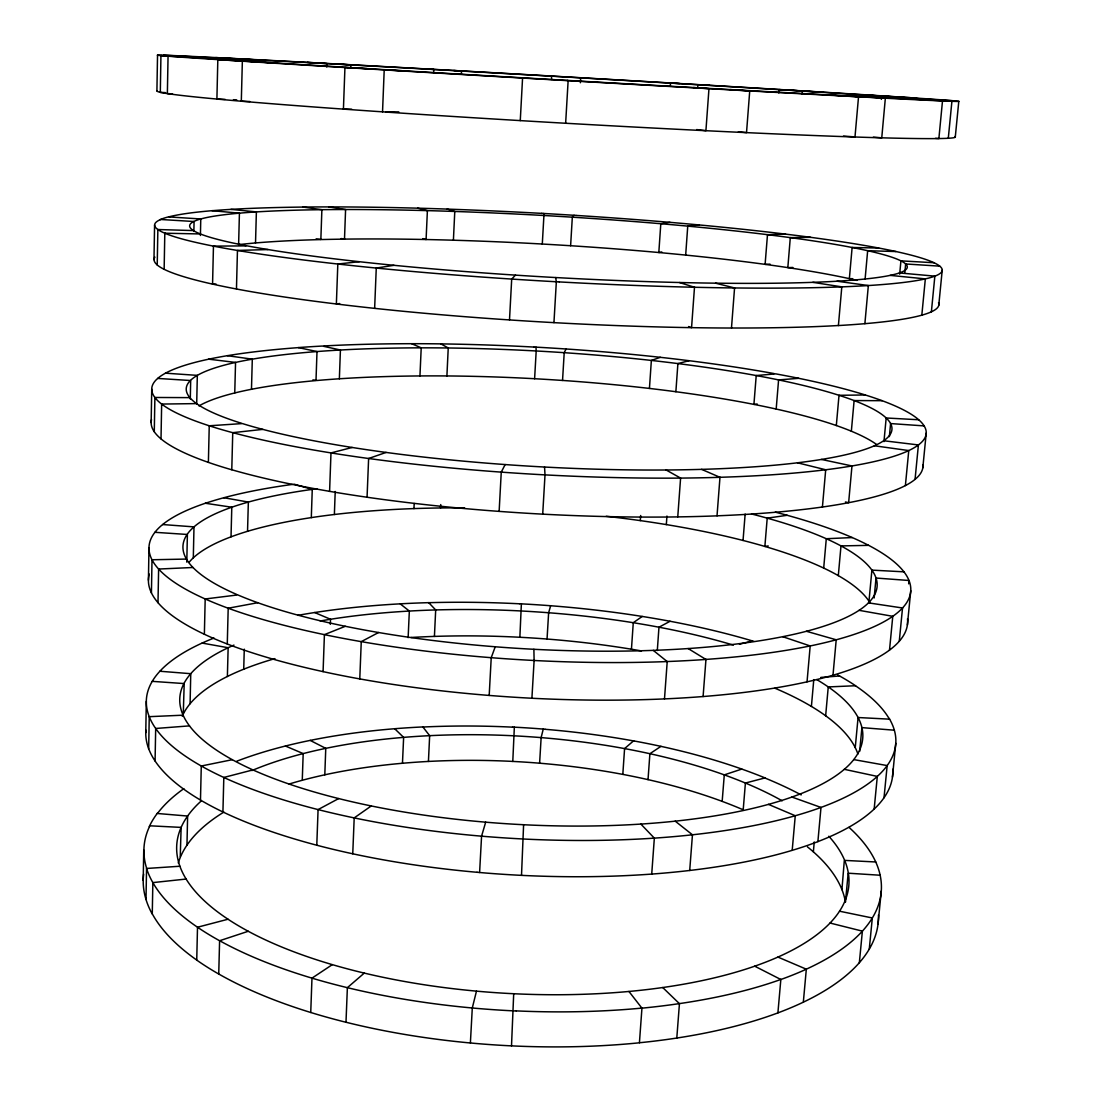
<?xml version="1.0" encoding="UTF-8"?>
<svg xmlns="http://www.w3.org/2000/svg" width="1102" height="1102" viewBox="0 0 1102 1102"><rect width="100%" height="100%" fill="white"/><g stroke="black" fill="none" stroke-linecap="round" stroke-linejoin="round"><path stroke-width="1.5" d="M200.936 801.237A336.661 128.782 3.3 0 0 188.056 815.425L187.615 816.045A336.661 128.782 3.3 0 0 181.127 827.395L180.852 828.043A336.661 128.782 3.3 0 0 228.031 919.233L229.064 919.922A336.661 128.782 3.3 0 0 247.041 930.611L248.253 931.273A336.661 128.782 3.3 0 0 474.425 990.946L476.477 991.139A336.661 128.782 3.3 0 0 513.697 993.728L511.507 1045.867A366.759 146.084 3.3 0 1 470.389 1042.974L467.868 1042.74A367.958 146.47 3.3 0 1 346.028 1022.257M512.554 727.086L514.345 727.168L512.788 761.427A335.559 133.204 3.3 0 1 539.608 763.204L541.096 763.328A335.559 133.204 3.3 0 1 722.168 801.374L723.38 801.829A335.559 133.204 3.3 0 1 742.073 809.309L743.203 809.791L745.407 783.04L765.008 777.916L763.631 777.351A367.062 140.67 3.3 0 0 743.271 769.595L741.811 769.072A368.922 141.469 3.3 0 0 660.952 746.357A368.771 141.4 3.3 0 0 633.54 740.875L624.586 748.589L622.809 774.389M143.205 880.374L143.742 850M145.767 732.706L146.318 701.34M148.426 580.189L148.977 547.777M151.153 422.576L151.732 389.075M153.977 259.617L154.583 224.96M156.911 91.025L157.531 55.169M186.114 879.052L152.847 882.606L152.269 914.081A367.669 146.346 3.3 0 1 146.001 899.466L146.552 868.472L179.888 866.241M477.07 872.288A373.881 122.501 3.3 0 1 352.792 853.802A373.647 122.432 3.3 0 1 316.784 845.22A373.743 122.446 3.3 0 1 222.935 811.967L221.447 811.251A372.256 122.005 3.3 0 1 201.749 800.796L200.481 800.066A373.73 122.446 3.3 0 1 155.093 761.014A373.592 122.391 3.3 0 1 148.674 748.713L149.238 716.672A375.093 117.267 3.3 0 1 151.869 682L152.241 681.353A373.619 116.784 3.3 0 1 159.886 671.242L160.451 670.636A375.093 117.267 3.3 0 1 202.107 643.072A374.776 117.156 3.3 0 1 213.995 638.03M378.551 632.52L361.263 641.639L359.775 678.915A379.763 96.811 3.3 0 1 323.079 671.628A379.859 96.824 3.3 0 1 227.274 643.995L225.758 643.403A378.344 96.48 3.3 0 1 205.661 634.862L204.366 634.256A379.846 96.824 3.3 0 1 158.013 602.711A379.708 96.783 3.3 0 1 151.429 592.89L152.007 559.761A381.264 91.273 3.3 0 1 154.542 532.803L154.914 532.307A379.749 90.901 3.3 0 1 162.641 524.538L163.206 524.084A381.264 91.273 3.3 0 1 205.344 503.256L231.792 507.223L231.021 536.839M189.888 397.629L154.886 397.478A387.367 63.434 3.3 0 0 161.65 404.062A387.518 63.461 3.3 0 0 209.256 425.785L210.578 426.212A385.989 63.241 3.3 0 0 231.186 432.26L232.742 432.673L231.778 469.783L230.235 469.342A384.653 69.164 3.3 0 1 209.711 462.84L208.388 462.385A386.168 69.412 3.3 0 1 161.016 438.899A386.031 69.385 3.3 0 1 154.28 431.736L154.886 397.478A387.628 63.475 3.3 0 1 157.297 378.771L157.682 378.427A386.099 63.213 3.3 0 1 165.479 373.179L166.058 372.862A387.628 63.475 3.3 0 1 208.691 359.183A387.367 63.434 3.3 0 1 298.187 347.64M249.92 101.536L239.699 101.081A397.918 8.623 3.3 0 1 218.279 99.18L216.901 99.056A399.489 8.651 3.3 0 1 160.313 92.348L160.933 55.61A401.045 1.832 3.3 0 1 163.096 55.183L163.482 55.196A399.447 1.818 3.3 0 1 171.43 55.499L172.022 55.513A401.045 1.832 3.3 0 1 215.689 57.579A400.701 1.832 3.3 0 1 234.767 58.544M155.079 761.014L155.685 728.477A374.845 117.198 3.3 0 1 149.238 716.672L183.111 715.184M157.999 602.711L158.619 569.045A381.003 91.218 3.3 0 1 152.007 559.761L186.445 559.072M161.016 438.899L161.65 404.062L196.597 403.607M164.143 269.301L164.804 233.211A393.965 33.694 3.3 0 1 157.861 229.519A394.117 33.707 3.3 0 1 160.245 219.67M178.304 863.004A335.559 133.204 3.3 0 1 180.218 857.59L181.127 827.395L149.652 825.797L149.28 826.583M182.243 716.272A340.931 111.385 3.3 0 1 183.276 714.027L184.213 683.02A342.075 106.66 3.3 0 1 190.756 673.694L191.197 673.184A342.075 106.66 3.3 0 1 233.968 645.097M186.789 562.158L187.395 534.043A347.653 82.994 3.3 0 1 193.993 526.88L194.434 526.494A347.653 82.994 3.3 0 1 312.265 489.384L313.519 489.205A347.653 82.994 3.3 0 1 316.88 488.765M190.288 399.02L190.687 380.231A353.439 57.703 3.3 0 1 197.327 375.369L197.781 375.121A353.439 57.703 3.3 0 1 317.004 351.552L318.271 351.455A353.439 57.703 3.3 0 1 339.085 350.092L340.422 350.009A353.439 57.703 3.3 0 1 534.635 350.891L536.192 350.973A353.439 57.703 3.3 0 1 564.21 352.681L565.767 352.792A353.439 57.703 3.3 0 1 756.22 375.548L757.501 375.782A353.439 57.703 3.3 0 1 777.378 379.667L778.591 379.914A353.439 57.703 3.3 0 1 885.843 417.672L886.173 417.989A353.439 57.703 3.3 0 1 890.595 423.567L890.76 423.884A353.439 57.703 3.3 0 1 821.458 459.438L820.205 459.644A353.439 57.703 3.3 0 1 798.922 462.62L797.504 462.799A353.439 57.703 3.3 0 1 546.744 467.152L544.553 467.028A353.439 57.703 3.3 0 1 505.143 464.562L502.967 464.397A353.439 57.703 3.3 0 1 262.799 429.381L261.518 429.036A353.439 57.703 3.3 0 1 242.399 423.567L209.242 425.785L208.388 462.385M193.869 231.42L194.076 221.364A359.404 30.636 3.3 0 1 200.771 218.967L201.239 218.843A359.404 30.636 3.3 0 1 321.88 209.683L323.161 209.669A359.404 30.636 3.3 0 1 344.237 209.532L345.587 209.518A359.404 30.636 3.3 0 1 542.336 215.413L543.92 215.496A359.404 30.636 3.3 0 1 572.324 217.19L573.908 217.287A359.404 30.636 3.3 0 1 767.488 234.671L768.783 234.836A359.404 30.636 3.3 0 1 789.06 237.453L790.299 237.619A359.404 30.636 3.3 0 1 900.568 260.692L900.926 260.871A359.404 30.636 3.3 0 1 905.651 263.97L905.83 264.136A359.404 30.636 3.3 0 1 837.038 281.203L835.784 281.285A359.404 30.636 3.3 0 1 814.282 282.277L812.849 282.332A359.404 30.636 3.3 0 1 557.887 277.663L555.642 277.552A359.404 30.636 3.3 0 1 515.46 275.128L513.243 274.977A359.404 30.636 3.3 0 1 268.02 249.548L266.698 249.327A359.404 30.636 3.3 0 1 247.165 245.87L213.457 246.132A394.103 33.707 3.3 0 1 164.804 233.211L200.33 233.955M180.494 856.915A335.559 133.204 3.3 0 1 186.968 845.151L187.615 816.045L157.214 813.469A367.669 141.001 3.3 0 0 149.652 825.797M183.566 713.476A340.931 111.385 3.3 0 1 190.095 703.71L190.756 673.694L159.886 671.242M188.952 562.447A346.483 88.064 3.3 0 1 193.305 557.846L193.993 526.88L162.641 524.538M196.693 403.966L197.327 375.369L165.479 373.179M200.412 235.47L200.771 218.967L168.399 216.901A392.656 33.57 3.3 0 0 160.534 219.477L160.148 219.642M200.481 800.066L201.28 766A374.983 117.239 3.3 0 1 155.685 728.477L189.489 725.874M204.366 634.256L205.192 598.965A381.14 91.259 3.3 0 1 158.633 569.045L192.974 567.489M715.57 283.173L734.566 287.953L731.48 328.024A392.629 40.071 3.3 0 1 691.56 327.652A392.877 40.085 3.3 0 1 556.689 322.79L553.948 322.638A391.623 39.989 3.3 0 1 509.496 319.924L506.755 319.745A392.877 40.085 3.3 0 1 374.694 308.367A392.629 40.071 3.3 0 1 336.372 303.987A392.725 40.071 3.3 0 1 236.462 289L234.878 288.696A391.169 39.934 3.3 0 1 213.912 284.399L212.562 284.109L213.457 246.132L214.807 246.393A392.56 33.583 3.3 0 0 235.869 250.195L237.453 250.457A394.117 33.707 3.3 0 0 337.832 264.025A394.02 33.694 3.3 0 0 376.264 268.061A394.268 33.721 3.3 0 0 508.959 278.889L511.7 279.068A393.001 33.625 3.3 0 0 556.345 281.768L559.1 281.919M582.269 77.939A365.588 1.667 3.3 0 1 779.086 89.62L798.909 90.681A398.772 1.818 3.3 0 1 821.348 92.058L822.877 92.155A400.935 1.832 3.3 0 1 892.62 96.549A400.701 1.832 3.3 0 1 910.39 97.706A401.045 1.832 3.3 0 1 949.304 100.434L949.772 100.461A399.475 1.818 3.3 0 1 955.916 100.985L956.192 101.012A401.045 1.832 3.3 0 1 951.894 101.315A400.784 1.832 3.3 0 1 942.499 100.957A400.935 1.832 3.3 0 1 885.333 98.202L851.956 96.136A365.588 1.667 3.3 0 1 830.219 95.006L828.773 94.937A365.588 1.667 3.3 0 1 569.472 80.529L567.199 80.405A365.588 1.667 3.3 0 1 526.191 78.035L523.918 77.898A365.588 1.667 3.3 0 1 273.434 62.842L217.824 59.618L216.901 99.056L225.152 99.387M228.031 919.233L197.506 927.223L198.759 928.077A367.572 141.042 3.3 0 0 218.141 939.923L219.601 940.736L218.733 974.03L217.287 973.19A366.346 145.891 3.3 0 1 197.988 960.985L196.735 960.117L197.506 927.223A369.018 141.538 3.3 0 1 146.58 868.5M222.921 811.967L223.816 777.461L222.328 776.772A373.509 116.84 3.3 0 1 202.561 766.716L201.28 766L232.302 759.691L233.362 760.27A342.075 106.66 3.3 0 0 251.697 769.348L252.923 769.912A342.075 106.66 3.3 0 0 483.585 821.996L485.679 822.175A342.075 106.66 3.3 0 0 523.602 824.723L525.709 824.833A342.075 106.66 3.3 0 0 768.466 804.377L769.857 803.992A342.075 106.66 3.3 0 0 790.699 797.476L791.925 797.049A342.075 106.66 3.3 0 0 862.039 728.188L861.916 727.623A342.075 106.66 3.3 0 0 858.072 717.526L857.783 716.961A342.075 106.66 3.3 0 0 816.747 679.576M227.274 643.995L228.197 608.221L226.681 607.67A379.639 90.943 3.3 0 1 206.487 599.529L205.192 598.965L237.798 594.915A347.653 82.994 3.3 0 0 256.518 602.271L257.772 602.711A347.653 82.994 3.3 0 0 493.09 646.598L495.225 646.778A347.653 82.994 3.3 0 0 533.878 649.285L536.027 649.395A347.653 82.994 3.3 0 0 782.723 636.694L784.128 636.405A347.653 82.994 3.3 0 0 805.19 631.598L806.416 631.281A347.653 82.994 3.3 0 0 876.173 578.481L876.021 578.04A347.653 82.994 3.3 0 0 871.902 570.12L871.586 569.693A347.653 82.994 3.3 0 0 767.212 518.147L766.028 517.816A347.653 82.994 3.3 0 0 751.495 513.973M236.462 289L237.453 250.457L268.02 249.548M241.31 101.219L242.357 61.189L240.732 61.092A399.351 1.818 3.3 0 1 219.202 59.701L217.824 59.618M227.384 676.49L228.142 647.728L202.107 643.072M234.754 392.959L235.552 362.42L208.691 359.183M243.721 669.203L244.272 649.161M247.537 531.316L248.349 502.071L223.734 497.705M251.476 389.281L252.303 359.169L227.301 355.684M255.526 242.95L256.38 211.901L230.979 209.366M289.11 784.032A335.559 133.204 3.3 0 1 302.265 780.271L303.188 753.589L285.418 746.013A368.936 141.483 3.3 0 0 236.792 761.193M193.305 557.846L193.745 557.433A346.483 88.064 3.3 0 1 311.301 517.609L312.265 489.384L293.917 484.136M326.784 67.015L326.895 63.585L307.582 62.387L309.166 62.483A398.759 1.818 3.3 0 1 332.253 63.737L333.906 63.82A400.839 1.832 3.3 0 1 423.802 68.806A400.646 1.832 3.3 0 1 453.79 70.487A401.1 1.832 3.3 0 1 549.554 75.942M310.736 1012.49L311.976 978.149L332.322 964.636M316.784 845.22L318.079 809.584L338.686 798.564M323.079 671.628L324.415 634.642L345.298 626.294M352.172 447.467L330.986 452.922L329.594 491.354A386.086 69.398 3.3 0 0 367.062 497.236A386.334 69.44 3.3 0 0 496.492 511.19L499.137 511.383A385.094 69.261 3.3 0 0 542.707 514.152L545.407 514.29A386.334 69.44 3.3 0 0 677.758 516.893A386.086 69.398 3.3 0 0 717.016 515.846L719.978 477.318L701.602 469.356M302.265 780.271L303.491 779.941A335.559 133.204 3.3 0 1 323.52 775.092L324.801 774.802L325.765 748.354L310.185 740.406L308.629 740.723A367.049 140.657 3.3 0 0 286.906 745.641L285.418 746.013M330.325 624.366L330.517 619.269L314.662 612.533L313.092 612.781A372.986 116.509 3.3 0 0 297.843 615.357M311.301 517.609L312.541 517.417A346.483 88.064 3.3 0 1 333.052 514.662L334.374 514.496L335.215 491.478M312.899 379.887L317.266 380.479A352.213 63.117 3.3 0 1 338.038 378.868L339.361 378.785L340.422 350.009L322.404 346.042A385.425 63.048 3.3 0 0 299.882 347.461L298.339 347.585L317.004 351.552L315.998 380.589A352.213 63.117 3.3 0 0 198.966 405.908M350.78 68.283L350.904 64.894L333.906 63.82M352.75 853.802L354.197 817.904L371.278 805.948M367.062 497.236L368.619 458.501L386.113 452.426M374.639 308.353L376.264 268.061L393.965 265.306M855.083 137.006A399.613 8.651 3.3 0 1 706.051 130.711A399.654 8.651 3.3 0 1 568.453 123.41L565.643 123.259A398.373 8.637 3.3 0 1 520.268 120.614L517.485 120.435A399.654 8.651 3.3 0 1 382.532 111.839L384.212 69.894A400.839 1.832 3.3 0 1 242.468 61.202M402.464 763.273L403.635 737.376L394.681 728.725A368.922 141.469 3.3 0 0 310.185 740.406M408.139 637.659L409.338 611.059L400.191 603.841A374.887 117.184 3.3 0 0 314.662 612.533M413.953 508.601L414.187 503.476M419.945 375.947L421.212 347.833L411.666 343.7M433.623 72.773L433.761 69.467L423.788 68.792M428.43 761.441L429.656 735.668L422.851 726.934A368.771 141.4 3.3 0 0 394.681 728.725M434.422 636.419L435.689 609.943L428.706 602.656A374.721 117.129 3.3 0 0 400.191 603.841M440.566 507.967L440.731 504.564M446.902 375.947L448.238 347.984L440.91 343.879M453.404 240.222L454.782 211.46L447.26 209.077M461.352 74.316L461.504 71.038L453.79 70.487M470.389 1042.974L472.29 1007.986L476.477 991.139M892.744 769.251A373.84 122.474 3.3 0 1 884.024 797.738A373.592 122.391 3.3 0 1 874.162 809.061A373.73 122.446 3.3 0 1 817.891 841.611L816.43 842.176A372.269 122.019 3.3 0 1 793.881 849.835L792.2 850.345A373.73 122.446 3.3 0 1 689.783 870.456A373.647 122.432 3.3 0 1 651.723 874.079A373.881 122.501 3.3 0 1 524.111 875.484L521.508 875.36A372.669 122.17 3.3 0 1 479.604 872.508L481.574 836.17L485.679 822.175M907.497 618.801A379.956 96.838 3.3 0 1 899.273 641.254A379.708 96.783 3.3 0 1 889.507 650.111A379.846 96.824 3.3 0 1 832.988 675.223L831.514 675.65A378.358 96.494 3.3 0 1 808.73 681.449L807.036 681.835A379.859 96.824 3.3 0 1 703.09 696.533A379.763 96.811 3.3 0 1 664.492 698.902A379.997 96.866 3.3 0 1 534.553 698.379L531.908 698.241A378.771 96.604 3.3 0 1 489.192 695.431L491.23 657.687L495.225 646.778M499.137 511.383L501.258 472.124L505.143 464.562M509.496 319.924L511.7 279.068L515.46 275.128M520.268 120.614L522.568 78.049L526.191 78.035M641.488 650.938A340.931 111.385 3.3 0 0 548.562 639.16L547.047 639.036A340.931 111.385 3.3 0 0 519.868 637.273L521.37 603.855L519.552 603.758M876.421 444.354A352.213 63.117 3.3 0 0 776.18 409.049L774.981 408.787A352.213 63.117 3.3 0 0 755.187 404.641L753.92 404.393A352.213 63.117 3.3 0 0 564.086 380.548L562.543 380.452A352.213 63.117 3.3 0 0 534.608 378.73L536.192 350.973L535.985 347.144L534.126 347.034M857.067 280.404A358.15 36.435 3.3 0 0 787.834 267.607L786.608 267.428A358.15 36.435 3.3 0 0 766.413 264.535L765.105 264.356A358.15 36.435 3.3 0 0 572.186 245.829L570.616 245.732A358.15 36.435 3.3 0 0 542.294 244.038L543.92 215.496L543.603 213.471L541.716 213.361M551.675 79.44L551.441 76.052A399.117 1.818 3.3 0 1 582.379 77.843L580.671 77.843A365.588 1.667 3.3 0 0 551.868 76.19L549.526 75.942M521.508 875.36L523.602 824.723M531.908 698.241L534.112 660.484L533.878 649.285M542.707 514.152L545.008 474.879L544.553 467.028M553.948 322.638L556.345 281.768L555.642 277.552M565.643 123.259L568.136 80.68L567.199 80.405M539.608 763.204L541.137 737.61L543.245 729.083L545.035 729.235M547.047 639.036L548.631 612.753L550.656 605.742L552.46 605.88A375.052 117.239 3.3 0 1 642.232 616.445A374.721 117.129 3.3 0 1 670.071 621.266A374.887 117.184 3.3 0 1 752.294 640.896L753.782 641.336M562.543 380.452L564.21 352.681L566.084 348.99L567.943 349.114A387.587 63.461 3.3 0 1 660.346 357.323A387.243 63.393 3.3 0 1 774.031 373.564M570.616 245.732L572.324 217.19L574.114 215.289L576.002 215.4M580.382 82.746L580.671 77.843L584.294 77.953A401.1 1.832 3.3 0 1 679.493 83.518A400.646 1.832 3.3 0 1 709.137 85.281L697.897 84.73L697.662 88.036M631.446 649.216L633.278 622.713L642.232 616.445M640.317 520.612L640.675 515.516M649.436 388.441L651.365 360.437L660.346 357.323M670.278 86.397L670.498 83.105L679.479 83.518M648.031 779.637L649.891 753.713L660.952 746.357M657.302 650.524L658.968 627.217L670.071 621.266M666.338 524.593L666.944 516.039M675.87 391.733L677.895 363.577L689.067 360.698M685.678 255.085L687.744 226.13L698.957 224.918M511.507 1045.867L514.055 1045.977A367.958 146.47 3.3 0 0 639.422 1042.795L641.943 1008.165L628.939 991.456M651.723 874.079L654.34 838.14L640.868 824.076M664.492 698.902L667.22 661.572L653.266 650.373M677.758 516.893L680.595 478.089L666.131 469.989M679.493 282.525L694.494 287.264L691.56 327.652L688.571 326.55M693.392 87.554L708.972 88.67L705.914 130.711L696.643 129.568M676.793 1038.084L679.438 1003.674L662.729 987.53M689.7 870.497L692.455 834.793L675.209 821.155M703.09 696.547L705.955 659.464L688.158 648.555M722.168 801.374L724.289 774.871L741.811 769.072M869.864 602.601A346.483 88.064 3.3 0 0 868.982 601.21L868.679 600.755A346.483 88.064 3.3 0 0 764.871 546.44L763.7 546.096A346.483 88.064 3.3 0 0 744.277 540.779L743.037 540.462L745.145 514.083M778.811 93.023L779.086 89.62L780.409 89.703A365.588 1.667 3.3 0 1 801.099 90.97L802.366 91.053A365.588 1.667 3.3 0 1 915.79 98.505L916.161 98.533A365.588 1.667 3.3 0 1 921.231 98.973L921.41 99.001A365.588 1.667 3.3 0 1 853.223 96.205M776.18 409.049L778.591 379.914L798.73 378.317A387.422 63.434 3.3 0 1 882.068 400.673A387.628 63.475 3.3 0 1 918.297 419.394L918.724 419.766A386.113 63.213 3.3 0 1 924.123 425.895L924.344 426.267A387.628 63.475 3.3 0 1 918.407 444.946L915.059 479.37A386.031 69.385 3.3 0 1 905.389 485.583A386.168 69.412 3.3 0 1 848.636 502.691L847.149 502.98A384.667 69.178 3.3 0 1 824.144 506.768L822.423 507.016L825.701 469.769L827.423 469.562A386.003 63.241 3.3 0 0 850.482 466.201L851.97 465.953A387.518 63.461 3.3 0 0 908.751 450.566A387.381 63.434 3.3 0 0 918.407 444.946L883.652 440.745M802.091 94.304L802.366 91.053L822.877 92.155M777.902 1012.89L780.836 979.499L782.503 978.907A367.572 141.056 3.3 0 0 804.859 969.856L806.32 969.195L803.33 1002.173L801.87 1002.861A366.36 145.905 3.3 0 1 779.555 1012.27L777.902 1012.89A367.806 146.414 3.3 0 1 639.587 1042.74M792.2 850.345L795.258 815.742L796.939 815.26A373.523 116.84 3.3 0 0 819.53 807.973L820.99 807.435A374.983 117.239 3.3 0 0 877.316 776.4A374.845 117.198 3.3 0 0 887.165 765.573A375.093 117.267 3.3 0 0 894.535 730.888L894.342 730.199A373.633 116.798 3.3 0 0 889.617 719.165L889.218 718.49M807.036 681.835L810.19 645.951L811.898 645.593A379.653 90.943 3.3 0 0 834.724 640.193L836.211 639.794A381.14 91.259 3.3 0 0 892.758 616.307A381.003 91.232 3.3 0 0 902.524 607.987L868.445 602.863M854.987 137.006L858.527 96.811L860.29 96.893A399.379 1.818 3.3 0 0 883.818 98.119L885.347 98.202L881.752 137.819L880.222 137.778A397.932 8.623 3.3 0 1 856.736 137.061L843.485 136.056M811.403 706.437L813.786 679.617M823.69 568.081L826.293 538.726L852.232 537.556M836.322 425.537L839.008 395.301L865.263 394.971M813.359 851.832L814.254 841.942M825.646 715.79L828.249 686.932L855.551 685.733A374.776 117.156 3.3 0 0 839.572 675.981L820.77 677.427M838.305 575.643L840.991 545.917L868.638 545.352A381.251 91.273 3.3 0 1 903.53 571.304L903.943 571.828A379.763 90.915 3.3 0 1 908.985 580.492L909.205 581.029A381.264 91.287 3.3 0 1 902.51 607.987M851.35 431.213L854.119 400.563L882.137 400.687M865.111 278.985L867.66 250.705L896.036 251.545A394.227 33.707 3.3 0 1 933.546 262.51L934 262.731A392.67 33.57 3.3 0 1 939.758 266.147L940.006 266.353A394.227 33.707 3.3 0 1 934.854 276.147L931.383 311.811A392.574 40.058 3.3 0 1 864.946 323.671L863.376 323.809A391.182 39.934 3.3 0 1 840.123 325.448L838.402 325.545L841.804 286.864L843.54 286.795A392.574 33.583 3.3 0 0 866.833 285.638L868.348 285.542A394.103 33.707 3.3 0 0 925.322 278.889A393.965 33.694 3.3 0 0 934.868 276.147L899.384 272.938M881.338 99.359L881.628 96.094M817.891 841.611L820.99 807.435L791.925 797.049M832.988 675.223L836.211 639.794L806.416 631.281M864.877 323.685L868.348 285.542L837.038 281.203M803.33 1002.173A367.806 146.414 3.3 0 0 859.326 962.721A367.669 146.346 3.3 0 0 869.271 949.097L872.316 917.98A369.142 141.579 3.3 0 0 880.319 876.062L880.154 875.236A367.696 141.001 3.3 0 0 875.732 861.971L844.669 860.4A336.661 128.782 3.3 0 1 848.237 872.536L845.441 902.166A335.559 133.204 3.3 0 0 841.928 889.617L844.38 859.725A336.661 128.782 3.3 0 0 828.8 836.225M857.907 754.071A340.931 111.385 3.3 0 0 855.248 747.652L858.072 717.526L889.617 719.165M868.982 601.21L871.902 570.12L903.943 571.828M883.956 441.64L886.173 417.989L918.724 419.766M899.673 274.136L900.926 260.871L934 262.731M859.67 751.399L861.916 727.623L894.342 730.199M874.148 597.973L876.021 578.04L908.985 580.492L908.668 583.826M889.369 436.612L890.595 423.567L924.123 425.895M904.866 272.387L905.651 263.97L939.758 266.147M859.34 962.721L862.384 931.135L830.026 923.035M874.162 809.061L877.316 776.4L844.311 769.32M889.507 650.111L892.772 616.307L859.078 610.329M905.389 485.583L908.764 450.566L874.354 445.773M921.823 315.158L925.336 278.889L890.182 275.376M942.499 100.957L938.876 138.563L935.474 138.329M884.024 797.738L887.165 765.573L853.747 759.595M899.273 641.254L902.524 607.987M873.335 137.158L881.752 137.819A399.351 8.651 3.3 0 0 948.299 138.26L951.908 101.315L906.574 98.794M878.005 924.316L881.283 891.022M892.455 777.075L895.774 743.299M907.387 624.986L910.762 590.727M922.815 467.813L926.231 433.058M938.766 305.295L942.238 270.018M955.269 137.158L958.795 101.356M186.968 845.151L187.409 844.518A335.559 133.204 3.3 0 1 223.871 812.078M157.214 813.469L157.779 812.725M190.095 703.71L190.536 703.186A340.931 111.385 3.3 0 1 274.949 658.61M364.266 973.107L347.378 987.668L345.987 1022.257A367.724 146.387 3.3 0 1 218.843 974.058M880.154 875.236L848.361 873.211A336.661 128.782 3.3 0 1 777.929 957.073L776.717 957.597A336.661 128.782 3.3 0 1 756.082 965.696L754.718 966.178A336.661 128.782 3.3 0 1 515.764 993.825L513.697 993.728M219.601 940.736L248.253 931.273M739.456 644.229L752.294 640.896M252.923 769.912L223.816 777.461A374.9 117.225 3.3 0 0 354.197 817.904A375.135 117.294 3.3 0 0 479.026 835.95L481.574 836.17A373.922 116.991 3.3 0 0 523.643 839.008L526.246 839.145A375.135 117.294 3.3 0 0 654.34 838.126M661.806 251.945L658.817 252.523L660.801 223.734L669.782 222.328A393.827 33.666 3.3 0 1 785.437 234.12L787.145 234.313A391.995 33.487 3.3 0 1 809.13 237.123L810.617 237.329A394.02 33.694 3.3 0 1 895.981 251.531M257.772 602.711L228.197 608.221A381.154 91.273 3.3 0 0 324.415 634.642A381.058 91.246 3.3 0 0 361.263 641.639A381.306 91.301 3.3 0 0 488.627 657.481L491.23 657.687A380.08 91.053 3.3 0 0 534.112 660.484L536.77 660.621A381.306 91.301 3.3 0 0 667.206 661.558M768.204 545.931L764.871 546.44L767.212 518.147L787.172 515.295A381.058 91.218 3.3 0 1 868.583 545.338M339.664 303.532L336.372 303.987L337.818 264.025L359.293 261.697M757.17 403.979L753.92 404.393L756.22 375.548L775.712 373.853A385.438 63.062 3.3 0 1 797.269 378.014L798.73 378.317M232.742 432.673L262.799 429.381M770.036 264.136L765.105 264.356L767.488 234.671L785.574 234.134M792.903 267.469L787.834 267.607L790.299 237.619L810.617 237.329M212.562 284.109L215.978 284.013M447.178 209.077A393.993 33.68 3.3 0 0 328.892 206.914L327.266 206.914A391.981 33.487 3.3 0 0 304.455 207.038L302.898 207.052L321.88 209.683L320.847 239.575A358.15 36.435 3.3 0 0 238.611 244.644L239.423 213.168L212.135 210.689A394.117 33.707 3.3 0 0 169.074 216.791M385.783 111.853L398.772 111.894M852.673 278.696L849.366 278.654L852.121 247.482L878.707 248.033M351.772 109.25L343.425 109.112L344.94 67.525L366.704 68.586M193.456 230.58L157.861 229.519L157.228 264.99A392.711 40.071 3.3 0 0 212.562 284.109M273.434 62.842L272.084 62.759A365.588 1.667 3.3 0 1 252.124 61.478L250.967 61.395A365.588 1.667 3.3 0 1 197.299 57.152L197.589 57.166A365.588 1.667 3.3 0 1 204.338 57.4L204.807 57.428A365.588 1.667 3.3 0 1 326.895 63.585L328.203 63.654A365.588 1.667 3.3 0 1 349.541 64.811L350.904 64.894A365.588 1.667 3.3 0 1 550.256 76.093M233.417 99.703L236.71 99.841M384.212 69.894L402.12 70.721M516.122 1010.989L513.56 1010.865A367.985 141.235 3.3 0 1 472.29 1007.986L469.741 1007.751A369.17 141.607 3.3 0 1 347.378 987.668A368.936 141.524 3.3 0 1 311.976 978.149M172.518 93.849L167.366 93.601L168.055 56.202A400.784 1.832 3.3 0 1 160.933 55.61L204.201 58.213M160.286 92.348L165.438 92.609M512.788 761.427L511.3 761.344A335.559 133.204 3.3 0 0 324.801 774.802M519.868 637.273L518.367 637.19A340.931 111.385 3.3 0 0 411.032 637.479M152.241 681.353L183.924 683.557A342.075 106.66 3.3 0 0 232.302 759.691M154.914 532.307L187.12 534.456A347.653 82.994 3.3 0 0 236.71 594.46M542.294 244.038L540.724 243.941A358.15 36.435 3.3 0 0 344.499 239.12L343.149 239.148A358.15 36.435 3.3 0 0 322.128 239.547L316.122 238.858M534.608 378.73L533.065 378.633A352.213 63.117 3.3 0 0 339.361 378.785M157.682 378.427L190.398 380.507A353.439 57.703 3.3 0 0 241.297 423.223M865.649 95.047L910.39 97.706M160.534 219.477L193.787 221.502A359.404 30.636 3.3 0 0 246.049 245.65M163.482 55.196L204.338 57.4M916.161 98.533L955.916 100.985M215.689 57.579L260.595 60.087M828.773 94.937L858.527 96.811A400.935 1.832 3.3 0 1 709.151 88.683M730.089 89.593L749.732 90.929L746.522 132.626L738.395 131.772M489.192 695.431L486.561 695.224A379.997 96.866 3.3 0 1 359.817 678.915M477.028 872.274L479.604 872.508M812.849 282.332L841.804 286.864A394.13 33.707 3.3 0 1 734.552 287.953A394.02 33.694 3.3 0 1 694.494 287.264M328.892 206.914L345.587 209.518L344.499 239.12L341.165 238.542M839.531 911.202L872.316 917.98A368.894 141.497 3.3 0 1 806.375 969.14M821.458 459.438L851.97 465.953L848.636 502.691L845.441 501.961M797.504 462.799L825.701 469.769M417.644 208.168L427.397 210.634L426.088 239.533L422.851 238.597M787.172 515.295L785.74 514.909A379.116 90.681 3.3 0 0 775.298 512.141M782.723 636.694L810.19 645.951M768.466 804.377L795.258 815.742A374.997 117.253 3.3 0 1 654.423 838.126M777.929 957.073L806.32 969.195M754.718 966.178L780.836 979.499M855.248 747.652L854.959 747.073A340.931 111.385 3.3 0 0 774.94 688.213M875.732 861.971L875.36 861.158A369.142 141.579 3.3 0 0 849.022 827.368M841.928 889.617L841.652 888.915A335.559 133.204 3.3 0 0 807.449 846.873M196.914 960.186A367.724 146.387 3.3 0 1 152.462 914.164M878.446 914.977A367.916 146.442 3.3 0 1 869.271 949.097M146.015 899.466A367.916 146.442 3.3 0 1 143.632 874.162M780.932 979.43A369.142 141.579 3.3 0 1 679.507 1003.591A368.936 141.524 3.3 0 1 641.943 1008.165M642.149 1008.068A369.142 141.579 3.3 0 1 516.328 1010.892M423.085 727.017A369.142 141.579 3.3 0 1 512.802 727.168M545.242 729.304A369.142 141.579 3.3 0 1 633.76 740.957M251.917 770.56A336.661 128.782 3.3 0 1 303.188 753.589L304.414 753.272A336.661 128.782 3.3 0 1 324.484 748.63L325.765 748.354A336.661 128.782 3.3 0 1 512.761 735.75L514.248 735.833A336.661 128.782 3.3 0 1 541.137 737.61L542.639 737.734A336.661 128.782 3.3 0 1 724.289 774.871L725.502 775.312A336.661 128.782 3.3 0 1 744.263 782.572L745.407 783.04A336.661 128.782 3.3 0 1 782.186 800.81M765.119 778.081A368.894 141.497 3.3 0 1 801.209 794.914M514.345 727.168A367.393 140.78 3.3 0 1 543.245 729.083M312.114 978.177A369.17 141.607 3.3 0 1 219.684 940.75M146.718 868.555A369.17 141.607 3.3 0 1 149.445 826.665M157.944 812.821A369.17 141.607 3.3 0 1 183.855 788.646M521.37 603.855A373.316 116.605 3.3 0 1 550.656 605.742M320.214 620.991A342.075 106.66 3.3 0 1 329.222 619.476L330.517 619.269A342.075 106.66 3.3 0 1 519.855 610.907L521.37 610.99A342.075 106.66 3.3 0 1 548.631 612.753L550.132 612.864A342.075 106.66 3.3 0 1 733.409 645.111M837.727 675.03A374.845 117.198 3.3 0 1 839.669 676.118M428.471 602.698A375.093 117.267 3.3 0 1 519.331 603.786M855.304 685.651A375.052 117.239 3.3 0 1 888.983 718.394M148.674 748.713A373.84 122.474 3.3 0 1 145.891 730.103M334.374 514.496A346.483 88.064 3.3 0 1 464.617 507.884M606.224 516.287A346.483 88.064 3.3 0 1 743.037 540.462M922.939 464.851A386.292 69.426 3.3 0 1 915.046 479.37M822.519 506.989A386.292 69.426 3.3 0 1 717.071 515.819M825.797 469.741A387.628 63.475 3.3 0 1 720.047 477.29M329.774 491.368A386.334 69.44 3.3 0 1 231.93 469.796M205.275 503.325A381.003 91.218 3.3 0 1 292.416 484.412M810.287 645.896A381.264 91.287 3.3 0 1 706.01 659.409M324.016 345.945A387.408 63.42 3.3 0 1 440.828 343.879M440.662 343.893A387.628 63.475 3.3 0 1 533.891 347.061M535.985 347.144A385.769 63.103 3.3 0 1 566.084 348.99M331.165 452.936A387.67 63.489 3.3 0 1 232.88 432.687M154.28 431.736A386.292 69.426 3.3 0 1 151.539 419.642M706.12 659.437A381.14 91.259 3.3 0 1 667.385 661.531M151.429 592.89A379.956 96.838 3.3 0 1 149.28 574.059M719.978 477.318A387.436 63.461 3.3 0 1 680.595 478.089A387.67 63.489 3.3 0 1 547.722 475.017L545.008 474.879A386.43 63.324 3.3 0 1 501.258 472.124L498.572 471.932A387.67 63.489 3.3 0 1 368.66 458.501A387.436 63.448 3.3 0 1 330.986 452.922M382.532 111.839A399.406 8.651 3.3 0 1 241.434 101.232M160.534 92.375A399.406 8.651 3.3 0 1 157.242 90.874M157.338 265.017A392.725 40.071 3.3 0 1 154.9 257.138M447.508 209.118A394.227 33.707 3.3 0 1 541.977 213.389M576.222 215.427A394.227 33.707 3.3 0 1 670.016 222.356M709.261 85.281A400.935 1.832 3.3 0 1 797.449 90.598M954.8 136.579A399.613 8.651 3.3 0 1 948.299 138.26M694.659 287.264A394.13 33.707 3.3 0 1 559.306 281.919M218.017 59.632A400.839 1.832 3.3 0 1 168.275 56.216M234.878 58.558A400.839 1.832 3.3 0 1 307.692 62.401M938.505 302.719A392.835 40.085 3.3 0 1 931.383 311.811M838.484 325.517A392.835 40.085 3.3 0 1 731.535 328.01M212.052 210.716A393.965 33.694 3.3 0 1 302.747 207.08M543.603 213.471A392.326 33.515 3.3 0 1 574.114 215.289M708.972 88.67A401.1 1.832 3.3 0 1 570.96 80.845L568.136 80.68A399.819 1.832 3.3 0 1 522.582 78.049L519.772 77.884A401.1 1.832 3.3 0 1 384.267 69.894"/></g></svg>
